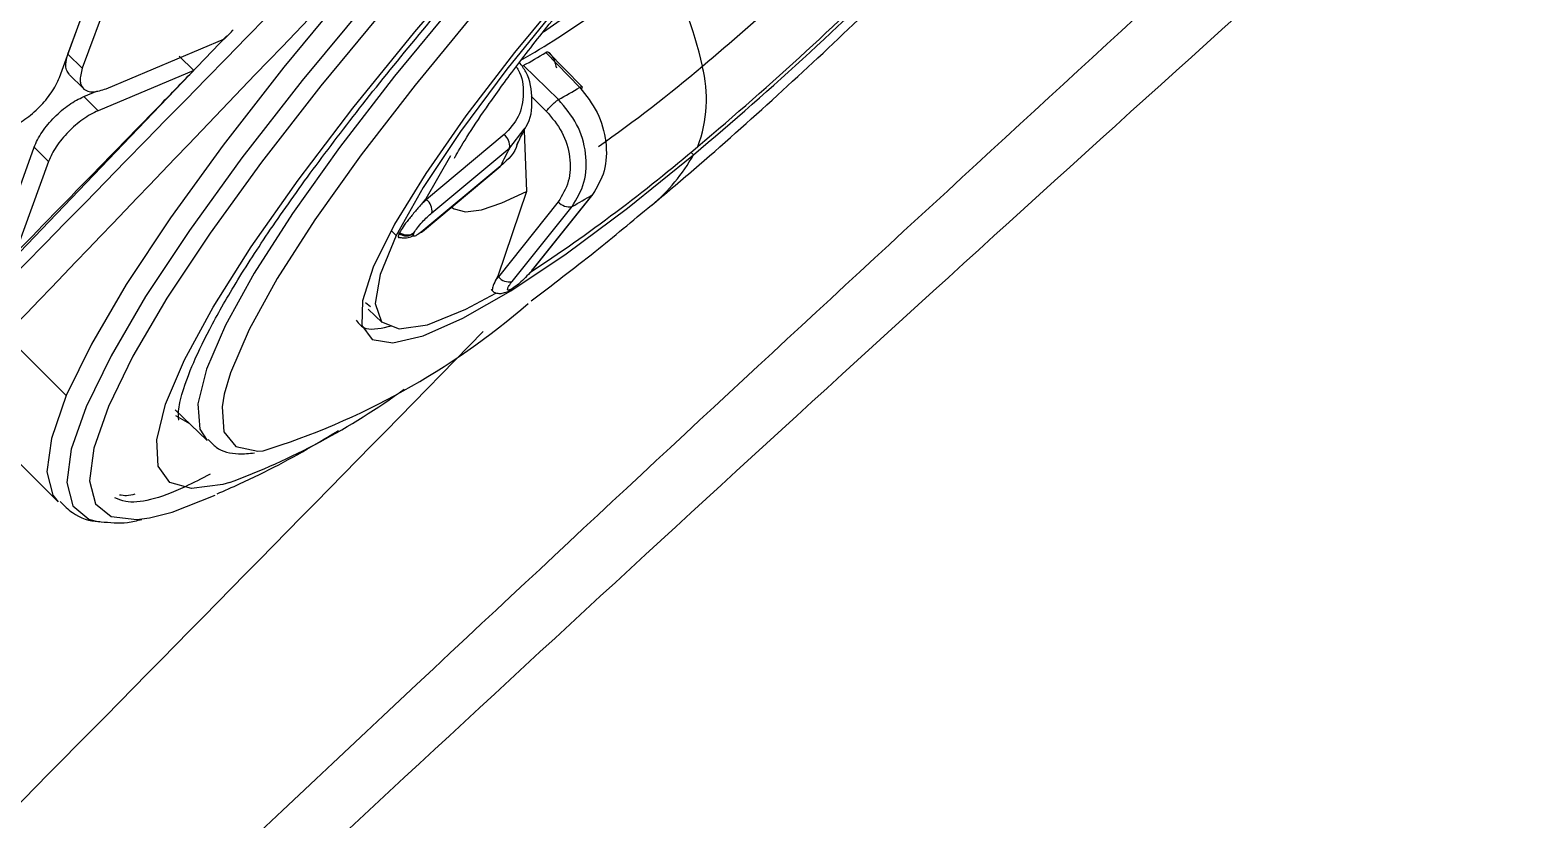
# Model space of a CAD drawing. Extents: x 525 to 613, y 487 to 635.
# Drawn here: x 540.083 to 541.574, y 581.529 to 582.317 of the extents above; entities that cross this region are included whole.
import ezdxf

# ---------------------------------------------------------------- set-up
doc = ezdxf.new("R2010")
doc.units = 0
doc.header["$MEASUREMENT"] = 0
doc.layers.add('1', color=4, linetype='Continuous')
doc.layers.add('STD TEST', color=3, linetype='Continuous')

# ---------------------------------------------------------------- blocks, each defined once
blk = doc.blocks.new('2023 VANGUARD')
at = {"layer": '1', "color": 3, "linetype": 'Continuous', "lineweight": 25}
for p, q in [((-28.8387, -10.3986), (-28.7943, -10.2777)), ((-28.78, -10.2918), (-28.8244, -10.4127)), ((-28.8473, -10.4219), (-28.8066, -10.3101)), ((-28.6803, -10.3804), (-30.8982, -12.6961)), ((-28.8006, -10.4331), (-28.6824, -10.3832)), ((-28.8244, -10.4127), (-28.8387, -10.3986)), ((-28.7132, -10.4148), (-28.7276, -10.4007)), ((-28.328, -10.4317), (-28.3618, -10.3969)), ((-28.3259, -10.431), (-28.3597, -10.3962)), ((-28.8375, -10.4188), (-28.8232, -10.4329)), ((-28.7132, -10.4148), (-28.8086, -10.4551)), ((-28.3842, -10.4098), (-28.3492, -10.4439)), ((-28.8229, -10.4409), (-28.8091, -10.4351)), ((-28.8086, -10.4551), (-28.8229, -10.4409)), ((-28.3765, -10.4406), (-28.3613, -10.4554)), ((-28.4033, -10.4789), (-28.4808, -10.5437)), ((-28.3978, -10.492), (-28.3835, -10.4734)), ((-28.3835, -10.4748), (-28.3812, -10.5356)), ((-28.8945, -10.5528), (-28.8724, -10.4914)), ((-28.8581, -10.5056), (-28.8724, -10.4914)), ((-28.4754, -10.5568), (-28.3978, -10.492)), ((-28.2144, -10.499), (-28.217, -10.4964)), ((-28.8581, -10.5056), (-28.8913, -10.5976)), ((-28.4849, -10.5756), (-28.4074, -10.5108)), ((-28.4067, -10.51), (-28.4843, -10.5747)), ((-28.4568, -10.5002), (-28.4814, -10.5431)), ((-28.4814, -10.5431), (-28.4851, -10.5474)), ((-28.4851, -10.5474), (-28.4808, -10.5437)), ((-28.4808, -10.5437), (-28.4814, -10.5431)), ((-28.3812, -10.5356), (-28.4097, -10.6202)), ((-28.3154, -10.539), (-28.3753, -10.6139)), ((-28.3743, -10.6131), (-28.3144, -10.5382)), ((-28.3493, -10.5459), (-28.4091, -10.6207)), ((-28.3954, -10.6255), (-28.3355, -10.5506)), ((-28.511, -10.5796), (-28.5163, -10.5746)), ((-28.5082, -10.5774), (-28.5078, -10.5765)), ((-28.4935, -10.5775), (-28.4931, -10.5766)), ((-28.4097, -10.6202), (-28.412, -10.6246)), ((-28.412, -10.6246), (-28.4091, -10.6207)), ((-28.4091, -10.6207), (-28.4097, -10.6202)), ((-28.3952, -10.6324), (-28.3962, -10.633)), ((-28.5368, -10.6508), (-28.5416, -10.6468)), ((-28.3986, -10.635), (-28.3976, -10.6344)), ((-28.5391, -10.6529), (-28.5251, -10.6663)), ((-28.8404, -10.7393), (-28.9008, -10.6789)), ((-28.9278, -10.7661), (-28.8492, -10.8447)), ((-28.7317, -10.7534), (-28.7002, -10.7838)), ((-28.7172, -10.7674), (-28.7311, -10.7596))]:
    blk.add_line(p, q, dxfattribs=at)
at = {"layer": '1', "color": 3, "linetype": 'Continuous', "lineweight": 25, "flags": 128}
for points in [[(-27.9653, -9.7678), (-28.0498, -9.8424), (-28.1355, -9.9215), (-28.221, -10.004), (-28.3052, -10.0888), (-28.3869, -10.1745), (-28.4648, -10.2599), (-28.5378, -10.3438), (-28.6049, -10.425), (-28.6651, -10.5022), (-28.7174, -10.5744), (-28.7612, -10.6405), (-28.7957, -10.6995), (-28.8206, -10.7505), (-28.8354, -10.7929), (-28.8399, -10.826), (-28.834, -10.8493), (-28.8179, -10.8625), (-28.8076, -10.8651)], [(-27.9582, -9.7848), (-28.0411, -9.858), (-28.1252, -9.9357), (-28.2093, -10.0168), (-28.292, -10.1), (-28.3722, -10.1842), (-28.4488, -10.2682), (-28.5205, -10.3506), (-28.5864, -10.4303), (-28.6455, -10.5062), (-28.6969, -10.5771), (-28.7399, -10.642), (-28.7739, -10.6999), (-28.7983, -10.7501), (-28.8128, -10.7917), (-28.8172, -10.8242), (-28.8114, -10.8472), (-28.7956, -10.8601), (-28.7699, -10.863), (-28.7572, -10.8613)], [(-27.9189, -9.8169), (-27.9962, -9.8833), (-28.0753, -9.9549), (-28.1549, -10.0304), (-28.2335, -10.1086), (-28.3099, -10.188), (-28.3827, -10.2674), (-28.4507, -10.3453), (-28.5127, -10.4205), (-28.5676, -10.4916), (-28.6146, -10.5575), (-28.6528, -10.617), (-28.6816, -10.6691), (-28.7004, -10.7129), (-28.709, -10.7476), (-28.7071, -10.7727), (-28.6999, -10.7841)], [(-28.6776, -10.8261), (-28.684, -10.8279), (-28.7153, -10.832), (-28.737, -10.8259), (-28.7486, -10.8097), (-28.7501, -10.7836), (-28.7413, -10.748), (-28.7224, -10.7035), (-28.6938, -10.6509), (-28.6558, -10.5908), (-28.6091, -10.5243), (-28.5544, -10.4525), (-28.4925, -10.3764), (-28.4245, -10.2972), (-28.3514, -10.2163), (-28.2744, -10.1348), (-28.1947, -10.0541), (-28.1135, -9.9754), (-28.0321, -9.9001), (-27.9518, -9.8291)], [(-27.9091, -9.8366), (-27.985, -9.9018), (-28.0627, -9.9721), (-28.1408, -10.0463), (-28.2181, -10.123), (-28.2931, -10.201), (-28.3645, -10.279), (-28.4313, -10.3555), (-28.4922, -10.4294), (-28.5462, -10.4992), (-28.5923, -10.5639), (-28.6298, -10.6224), (-28.658, -10.6735), (-28.6765, -10.7165), (-28.6827, -10.7378)], [(-27.9304, -9.9267), (-27.9994, -9.9862), (-28.07, -10.0508), (-28.1407, -10.119), (-28.2099, -10.1893), (-28.2759, -10.2601), (-28.3375, -10.3299), (-28.3931, -10.397), (-28.4415, -10.4601), (-28.4817, -10.5176), (-28.5128, -10.5683), (-28.534, -10.6111), (-28.5449, -10.6449), (-28.5453, -10.6692), (-28.5351, -10.6832), (-28.5145, -10.6867), (-28.4841, -10.6796), (-28.4445, -10.6621), (-28.3966, -10.6346), (-28.3414, -10.5977), (-28.2802, -10.5521), (-28.2144, -10.499)], [(-27.9345, -9.9354), (-28.0048, -9.9961), (-28.0768, -10.0623), (-28.1487, -10.1321), (-28.2187, -10.2039), (-28.2851, -10.2759), (-28.3463, -10.3464), (-28.4007, -10.4136), (-28.447, -10.4759), (-28.4841, -10.5317), (-28.511, -10.5796)], [(-28.3662, -10.1195), (-28.4038, -10.1594), (-28.4822, -10.2454), (-28.5557, -10.3299), (-28.6232, -10.4116), (-28.6838, -10.4893), (-28.7365, -10.562), (-28.7805, -10.6285), (-28.8153, -10.6879), (-28.8404, -10.7393)], [(-28.4067, -10.51), (-28.4074, -10.5108), (-28.4074, -10.5108)], [(-28.4558, -10.5513), (-28.4534, -10.553), (-28.4419, -10.5558), (-28.4259, -10.5538), (-28.4056, -10.5471), (-28.3812, -10.5356)], [(-28.511, -10.5796), (-28.5272, -10.6186), (-28.5321, -10.6475), (-28.5258, -10.6657), (-28.5082, -10.6728), (-28.4799, -10.6686), (-28.4416, -10.6531), (-28.4116, -10.6372)], [(-28.4862, -10.5762), (-28.4858, -10.5761), (-28.4849, -10.5756)], [(-28.4849, -10.5756), (-28.4849, -10.5756), (-28.4843, -10.5747)], [(-28.3743, -10.6131), (-28.3743, -10.6131), (-28.3753, -10.6139)], [(-28.3952, -10.6324), (-28.3964, -10.6336), (-28.3976, -10.6344)], [(-28.8404, -10.7393), (-28.8552, -10.782), (-28.8597, -10.8153), (-28.8538, -10.8388), (-28.8485, -10.8454)], [(-28.6827, -10.7378), (-28.6849, -10.7506), (-28.6831, -10.7753), (-28.6712, -10.79), (-28.6492, -10.7946), (-28.644, -10.7944)], [(-28.7572, -10.8613), (-28.7347, -10.8556), (-28.6918, -10.8388)]]:
    blk.add_lwpolyline(points, dxfattribs=at)
at = {"layer": '1', "color": 3, "linetype": 'Continuous', "lineweight": 25}
for centre, radius, start, end in [((-29.338, -8.9472), 1.7293, 304.277, 325.724), ((-29.9086, -8.385), 2.6464, 310.0555, 314.9293), ((-30.4619, -7.8297), 3.4895, 310.0969, 315.17), ((-28.8245, -9.6418), 0.8796, 299.852, 311.0908), ((-28.5722, -10.491), 0.3754, 12.3694, 29.7651), ((-30.3559, -7.9389), 3.3341, 310.0625, 315.0044), ((-28.5807, -10.0419), 0.4171, 298.0978, 301.6513), ((-29.2, -9.2315), 1.5425, 305.2811, 310.1444), ((-28.3354, -10.4435), 0.1339, 339.3896, 14.2021), ((-28.5463, -10.0763), 0.4171, 298.195, 301.554), ((-28.4124, -10.4904), 0.0146, 353.5521, 51.7071), ((-28.1156, -10.6433), 0.3202, 151.816, 155.4005), ((-29.3081, -9.2022), 1.6929, 303.3421, 310.4397), ((-28.3754, -10.4083), 0.1848, 310.2041, 330.6083), ((-28.4899, -10.5552), 0.0146, 353.5518, 51.7063), ((-28.5729, -10.114), 0.4969, 298.5376, 301.2115), ((-28.3174, -10.5358), 0.00373, 301.1989, 359.8529), ((-28.3387, -10.5373), 0.0136, 218.7851, 283.3256), ((-28.5008, -10.5678), 0.0121, 232.4702, 306.8667), ((-28.5004, -10.5669), 0.0121, 232.4702, 306.8667), ((-28.3985, -10.6122), 0.0136, 218.7861, 283.326), ((-28.4027, -10.6279), 0.00819, 285.4861, 321.5908), ((-28.8606, -10.0929), 0.7341, 287.1622, 310.9523), ((-28.9296, -10.1447), 0.7265, 290.2915, 305.9563)]:
    blk.add_arc(centre, radius, start, end, dxfattribs=at)
for points, knots in [([(-26.2566, -9.0066), (-26.2864, -9.0326), (-26.3462, -9.0848), (-26.4359, -9.1634), (-26.5259, -9.2425), (-26.6162, -9.322), (-26.7068, -9.4021), (-26.7976, -9.4826), (-26.9625, -9.6292), (-27.2007, -9.8424), (-27.5634, -10.1702), (-27.9771, -10.5489), (-28.6449, -11.1694), (-29.5104, -11.9931), (-30.387, -12.8555), (-31.0802, -13.5544), (-31.5958, -14.0829), (-32.1064, -14.615), (-32.5004, -15.0325), (-32.7801, -15.3322), (-32.9483, -15.5135), (-33.1156, -15.6948), (-33.282, -15.8763), (-33.4475, -16.0578), (-33.6121, -16.2395), (-33.7759, -16.4212), (-33.9388, -16.6031), (-34.1008, -16.785), (-34.2619, -16.967), (-34.4222, -17.1491), (-34.5284, -17.2708), (-34.5815, -17.3315)], [0, 0, 0, 0, 0.010126, 0.020295, 0.030505, 0.040758, 0.051054, 0.061392, 0.071773, 0.107388, 0.142994, 0.196448, 0.250296, 0.375054, 0.500194, 0.562652, 0.625129, 0.687783, 0.750122, 0.771141, 0.792123, 0.813067, 0.833974, 0.854846, 0.875682, 0.896484, 0.917252, 0.937986, 0.958689, 0.97936, 1, 1, 1, 1]), ([(-34.2953, -16.3564), (-34.1482, -16.2012), (-33.8522, -15.8888), (-33.42, -15.4314), (-33.0101, -14.9978), (-32.6366, -14.6027), (-32.2647, -14.2094), (-31.8859, -13.8093), (-31.4915, -13.3934), (-31.1636, -13.0484), (-30.8998, -12.7711), (-30.6977, -12.5589), (-30.4946, -12.3458), (-30.2801, -12.1209), (-30.0435, -11.873), (-29.7782, -11.5954), (-29.4728, -11.2761), (-29.1252, -10.9132), (-28.7335, -10.5043), (-28.3069, -10.0592), (-27.8593, -9.5924), (-27.5544, -9.2736), (-27.4031, -9.1154)], [0, 0, 0, 0, 0.064164, 0.129134, 0.188798, 0.243179, 0.292266, 0.351199, 0.408496, 0.464259, 0.494029, 0.523343, 0.552199, 0.582361, 0.616634, 0.655054, 0.697624, 0.749251, 0.805912, 0.867594, 0.93432, 1, 1, 1, 1]), ([(-27.4288, -9.1235), (-27.4292, -9.1239), (-27.4325, -9.1273), (-27.4434, -9.1385), (-27.4824, -9.1785), (-27.6279, -9.3277), (-28.1949, -9.9075), (-29.3191, -11.0509), (-30.3201, -12.0951), (-30.8965, -12.6964)], [0, 0, 0, 0, 0.000353, 0.002828, 0.009436, 0.033986, 0.128384, 0.498019, 1, 1, 1, 1]), ([(-26.5548, -9.3729), (-26.8823, -9.6598), (-27.5372, -10.2335), (-28.505, -11.1178), (-29.4609, -12.0181), (-30.4026, -12.9353), (-31.3297, -13.8678), (-32.2405, -14.8151), (-33.1358, -15.775), (-33.7174, -16.4252), (-34.0082, -16.7503)], [0, 0, 0, 0, 0.125, 0.25, 0.375, 0.5, 0.625, 0.75, 0.875, 1, 1, 1, 1]), ([(-28.2565, -10.5497), (-28.2423, -10.5378), (-28.2006, -10.5025), (-28.1314, -10.441), (-28.0501, -10.3649), (-27.9712, -10.2873), (-27.8948, -10.2083), (-27.8209, -10.1281), (-27.7499, -10.0465), (-27.6891, -9.9732), (-27.6547, -9.9274), (-27.6409, -9.909)], [0, 0, 0, 0, 0.0640415, 0.1889291, 0.3100964, 0.429294, 0.5481058, 0.6676131, 0.7891837, 0.9148925, 1, 1, 1, 1]), ([(-28.7286, -10.7631), (-28.7285, -10.7632), (-28.7277, -10.7645), (-28.7295, -10.7575), (-28.7259, -10.7395), (-28.716, -10.7109), (-28.6982, -10.6736), (-28.672, -10.6275), (-28.6375, -10.574), (-28.595, -10.5141), (-28.5453, -10.4489), (-28.4891, -10.3795), (-28.4274, -10.3072), (-28.3607, -10.233), (-28.3141, -10.1824), (-28.2895, -10.1572), (-28.2891, -10.1568)], [0, 0, 0, 0, 0.009188, 0.0775928, 0.1496546, 0.2248831, 0.3048698, 0.3881717, 0.473484, 0.5599651, 0.6471318, 0.7347123, 0.8225495, 0.9105484, 0.9986477, 1, 1, 1, 1]), ([(-28.4529, -10.5024), (-28.4524, -10.5014), (-28.4497, -10.4962), (-28.4386, -10.4779), (-28.4187, -10.4481), (-28.3902, -10.4089), (-28.3538, -10.3626), (-28.3103, -10.3104), (-28.2606, -10.2543), (-28.2201, -10.2102), (-28.196, -10.1855), (-28.1908, -10.1803)], [0, 0, 0, 0, 0.027016, 0.1339, 0.252952, 0.382463, 0.520008, 0.66324, 0.810268, 0.959693, 1, 1, 1, 1]), ([(-28.6824, -10.3832), (-28.6808, -10.3816), (-28.6779, -10.3786), (-28.675, -10.3757), (-28.6738, -10.3744)], [0, 0, 0, 0, 0.560001, 1, 1, 1, 1]), ([(-28.8374, -10.4187), (-28.8385, -10.4173), (-28.8405, -10.4147), (-28.8413, -10.408), (-28.8397, -10.4021), (-28.8387, -10.3986)], [0, 0, 0, 0, 0.304738, 0.590164, 1, 1, 1, 1]), ([(-28.3835, -10.4734), (-28.3828, -10.4725), (-28.3763, -10.4645), (-28.3748, -10.4441), (-28.3775, -10.4212), (-28.3858, -10.41), (-28.3881, -10.4068)], [0, 0, 0, 0, 0.051727, 0.44956, 0.847365, 1, 1, 1, 1]), ([(-28.3509, -10.4126), (-28.3515, -10.4102), (-28.3526, -10.4055), (-28.3552, -10.4008), (-28.3574, -10.3981), (-28.359, -10.3968), (-28.3605, -10.3963), (-28.3614, -10.3967), (-28.3618, -10.3969)], [0, 0, 0, 0, 0.298395, 0.575452, 0.701699, 0.809514, 0.905784, 1, 1, 1, 1]), ([(-28.8971, -10.4721), (-28.8946, -10.4709), (-28.8895, -10.4687), (-28.8792, -10.4622), (-28.8668, -10.4517), (-28.8566, -10.4394), (-28.8504, -10.4293), (-28.8484, -10.4244), (-28.8473, -10.4219)], [0, 0, 0, 0, 0.130006, 0.256723, 0.499934, 0.73889, 0.866735, 1, 1, 1, 1]), ([(-28.8913, -10.5976), (-28.8616, -10.5671), (-28.8125, -10.5167), (-28.7531, -10.4558), (-28.7234, -10.4253), (-28.7132, -10.4148)], [0, 0, 0, 0, 0.5, 0.82805, 1, 1, 1, 1]), ([(-28.8244, -10.4127), (-28.8255, -10.4172), (-28.8271, -10.4231), (-28.8258, -10.4296), (-28.8226, -10.4346), (-28.8144, -10.4374), (-28.8052, -10.4345), (-28.8006, -10.4331)], [0, 0, 0, 0, 0.249385, 0.336072, 0.500493, 0.750726, 1, 1, 1, 1]), ([(-28.3914, -10.4112), (-28.3907, -10.4122), (-28.3851, -10.4202), (-28.3833, -10.4382), (-28.3873, -10.4617), (-28.398, -10.4732), (-28.4033, -10.4789)], [0, 0, 0, 0, 0.045192, 0.363899, 0.682439, 1, 1, 1, 1]), ([(-25.4146, -10.4282), (-25.7372, -10.6679), (-26.3791, -11.1448), (-27.2948, -11.9177), (-28.1843, -12.7094), (-29.0476, -13.5262), (-29.8857, -14.3564), (-30.7025, -15.1973), (-31.4896, -16.0589), (-32.2522, -16.9521), (-32.7261, -17.5775), (-32.9643, -17.8919)], [0, 0, 0, 0, 0.113392, 0.225638, 0.337341, 0.448782, 0.560233, 0.669481, 0.778832, 0.888788, 1, 1, 1, 1]), ([(-28.3257, -10.4328), (-28.3255, -10.4323), (-28.3252, -10.4314), (-28.3256, -10.4309), (-28.3265, -10.431), (-28.3275, -10.4315), (-28.328, -10.4317)], [0, 0, 0, 0, 0.259419, 0.518943, 0.768457, 1, 1, 1, 1]), ([(-28.328, -10.4317), (-28.3216, -10.4398), (-28.3088, -10.4559), (-28.3005, -10.4862), (-28.3015, -10.5161), (-28.3108, -10.5314), (-28.3154, -10.539)], [0, 0, 0, 0, 0.249978, 0.499965, 0.74997, 1, 1, 1, 1]), ([(-28.8724, -10.4914), (-28.8714, -10.489), (-28.8694, -10.4841), (-28.8647, -10.4763), (-28.8589, -10.4686), (-28.8502, -10.459), (-28.8375, -10.4482), (-28.8278, -10.4433), (-28.8229, -10.4409)], [0, 0, 0, 0, 0.130028, 0.258308, 0.385031, 0.510393, 0.756632, 1, 1, 1, 1]), ([(-28.3613, -10.4554), (-28.3608, -10.4548), (-28.3599, -10.4538), (-28.3578, -10.4515), (-28.355, -10.4486), (-28.3523, -10.4462), (-28.3504, -10.4446), (-28.3496, -10.4441), (-28.3492, -10.4439)], [0, 0, 0, 0, 0.124722, 0.249344, 0.5, 0.750656, 0.875278, 1, 1, 1, 1]), ([(-28.3355, -10.5506), (-28.3309, -10.5429), (-28.3216, -10.5276), (-28.3205, -10.4977), (-28.3291, -10.4676), (-28.3425, -10.4518), (-28.3492, -10.4439)], [0, 0, 0, 0, 0.25003, 0.500035, 0.750022, 1, 1, 1, 1]), ([(-28.8086, -10.4551), (-28.8111, -10.4562), (-28.8161, -10.4585), (-28.8263, -10.4651), (-28.8363, -10.4737), (-28.8449, -10.4833), (-28.8526, -10.4935), (-28.8559, -10.5007), (-28.8581, -10.5056)], [0, 0, 0, 0, 0.129086, 0.255493, 0.49996, 0.62385, 0.750121, 1, 1, 1, 1]), ([(-28.3613, -10.4554), (-28.3556, -10.4621), (-28.3442, -10.4756), (-28.3367, -10.5011), (-28.3375, -10.5264), (-28.3454, -10.5394), (-28.3493, -10.5459)], [0, 0, 0, 0, 0.249817, 0.500222, 0.750496, 1, 1, 1, 1]), ([(-28.3906, -10.4893), (-28.3887, -10.4852), (-28.3863, -10.4801), (-28.3828, -10.4736), (-28.3821, -10.4721)], [0, 0, 0, 0, 0.7789032, 1, 1, 1, 1]), ([(-28.3901, -10.4879), (-28.3902, -10.4881), (-28.392, -10.4972), (-28.3995, -10.5036), (-28.4067, -10.51)], [0, 0, 0, 0, 0.022204, 1, 1, 1, 1]), ([(-28.4851, -10.5474), (-28.4874, -10.55), (-28.4921, -10.5554), (-28.4989, -10.5636), (-28.5047, -10.5712), (-28.5067, -10.5748), (-28.5078, -10.5765)], [0, 0, 0, 0, 0.2466031, 0.499388, 0.7525859, 1, 1, 1, 1]), ([(-28.4931, -10.5766), (-28.4922, -10.5751), (-28.4904, -10.5722), (-28.4855, -10.5664), (-28.4802, -10.561), (-28.477, -10.5582), (-28.4754, -10.5568)], [0, 0, 0, 0, 0.279658, 0.559227, 0.779582, 1, 1, 1, 1]), ([(-28.3765, -10.6447), (-28.3553, -10.6287), (-28.3156, -10.5988), (-28.2752, -10.5649), (-28.2564, -10.5492)], [0, 0, 0, 0, 0.534515, 1, 1, 1, 1]), ([(-28.5082, -10.5774), (-28.5088, -10.5788), (-28.5098, -10.5814), (-28.5085, -10.5815), (-28.5079, -10.5816)], [0, 0, 0, 0, 0.520508, 1, 1, 1, 1]), ([(-28.5092, -10.5807), (-28.5079, -10.5812), (-28.5052, -10.5822), (-28.4997, -10.5819), (-28.4956, -10.5805), (-28.4938, -10.5799)], [0, 0, 0, 0, 0.34173, 0.713909, 1, 1, 1, 1]), ([(-28.4843, -10.5747), (-28.4862, -10.5762), (-28.49, -10.5792), (-28.4933, -10.5806), (-28.4945, -10.58), (-28.4938, -10.5783), (-28.4935, -10.5775)], [0, 0, 0, 0, 0.2794856, 0.5590017, 0.7794153, 1, 1, 1, 1]), ([(-28.3753, -10.6139), (-28.377, -10.6159), (-28.3804, -10.6199), (-28.3864, -10.6257), (-28.3916, -10.6301), (-28.394, -10.6316), (-28.3952, -10.6324)], [0, 0, 0, 0, 0.279486, 0.559002, 0.779415, 1, 1, 1, 1]), ([(-28.412, -10.6246), (-28.4131, -10.6268), (-28.4152, -10.6313), (-28.4152, -10.6334), (-28.4152, -10.6345)], [0, 0, 0, 0, 0.493749, 1, 1, 1, 1]), ([(-28.3962, -10.633), (-28.3974, -10.6335), (-28.3998, -10.6347), (-28.4002, -10.633), (-28.3987, -10.6298), (-28.3965, -10.6269), (-28.3954, -10.6255)], [0, 0, 0, 0, 0.2796579, 0.5592269, 0.7795818, 1, 1, 1, 1]), ([(-28.4165, -10.6335), (-28.4156, -10.6344), (-28.4139, -10.6362), (-28.41, -10.6374), (-28.4054, -10.6375), (-28.4021, -10.6363), (-28.4004, -10.6358)], [0, 0, 0, 0, 0.253588, 0.508163, 0.758595, 1, 1, 1, 1]), ([(-29.5552, -11.8201), (-29.3269, -11.5904), (-28.9485, -11.2098), (-28.5731, -10.8272), (-28.4242, -10.6754)], [0, 0, 0, 0, 0.603349, 1, 1, 1, 1]), ([(-28.551, -10.664), (-28.5484, -10.6675), (-28.5425, -10.6756), (-28.5252, -10.6718), (-28.5155, -10.6696)], [0, 0, 0, 0, 0.43816, 1, 1, 1, 1]), ([(-28.6898, -10.8373), (-28.6823, -10.834), (-28.6476, -10.8189), (-28.6077, -10.7978), (-28.5761, -10.7785), (-28.5687, -10.774)], [0, 0, 0, 0, 0.174433, 0.806909, 1, 1, 1, 1]), ([(-28.6988, -10.7832), (-28.6962, -10.7859), (-28.6883, -10.7944), (-28.6715, -10.7984), (-28.6579, -10.797), (-28.6525, -10.7965)], [0, 0, 0, 0, 0.221172, 0.694575, 1, 1, 1, 1]), ([(-28.6968, -10.8178), (-28.7053, -10.8222), (-28.7417, -10.8409), (-28.7744, -10.849), (-28.7886, -10.8428), (-28.7919, -10.8414)], [0, 0, 0, 0, 0.18699, 0.805749, 1, 1, 1, 1]), ([(-28.7872, -10.8382), (-28.7849, -10.8386), (-28.78, -10.8393), (-28.7745, -10.8381), (-28.7715, -10.8374)], [0, 0, 0, 0, 0.45137, 1, 1, 1, 1]), ([(-28.8465, -10.845), (-28.8426, -10.8489), (-28.8318, -10.8598), (-28.8162, -10.8649), (-28.8065, -10.8651), (-28.8057, -10.8651)], [0, 0, 0, 0, 0.345532, 0.9453062, 1, 1, 1, 1]), ([(-28.8057, -10.8651), (-28.797, -10.866), (-28.7838, -10.8674), (-28.7698, -10.864), (-28.765, -10.8629)], [0, 0, 0, 0, 0.6544624, 1, 1, 1, 1]), ([(-24.9408, -10.9166), (-25.0731, -11.004), (-25.3406, -11.1805), (-25.7398, -11.4588), (-26.1419, -11.7506), (-26.5459, -12.0569), (-26.94, -12.3686), (-27.3913, -12.7403), (-27.9037, -13.1831), (-28.49, -13.719), (-29.0089, -14.2196), (-29.452, -14.6653), (-29.8107, -15.0385), (-30.1521, -15.4062), (-30.4762, -15.7679), (-30.7928, -16.1342), (-31.1698, -16.5871), (-31.5985, -17.1306), (-32.0622, -17.7557), (-32.3496, -18.1776), (-32.4913, -18.3855)], [0, 0, 0, 0, 0.044709, 0.090349, 0.13691, 0.184379, 0.232745, 0.277954, 0.348418, 0.422679, 0.500679, 0.550525, 0.598903, 0.645795, 0.691185, 0.735062, 0.781563, 0.856423, 0.929252, 1, 1, 1, 1])]:
    blk.add_open_spline(points, degree=3, knots=knots, dxfattribs=at)
blk = doc.blocks.new('2026 Vanguard')
at = {"layer": 'STD TEST', "color": 1}
blk.add_blockref('2023 VANGUARD', (44.1613, 88.209), dxfattribs=at)

msp = doc.modelspace()

# ---------------------------------------------------------------- block references
at = {"layer": '1'}
msp.add_blockref('2026 Vanguard', (524.7985, 504.4821), dxfattribs=at)

doc.saveas('drawing.dxf')
